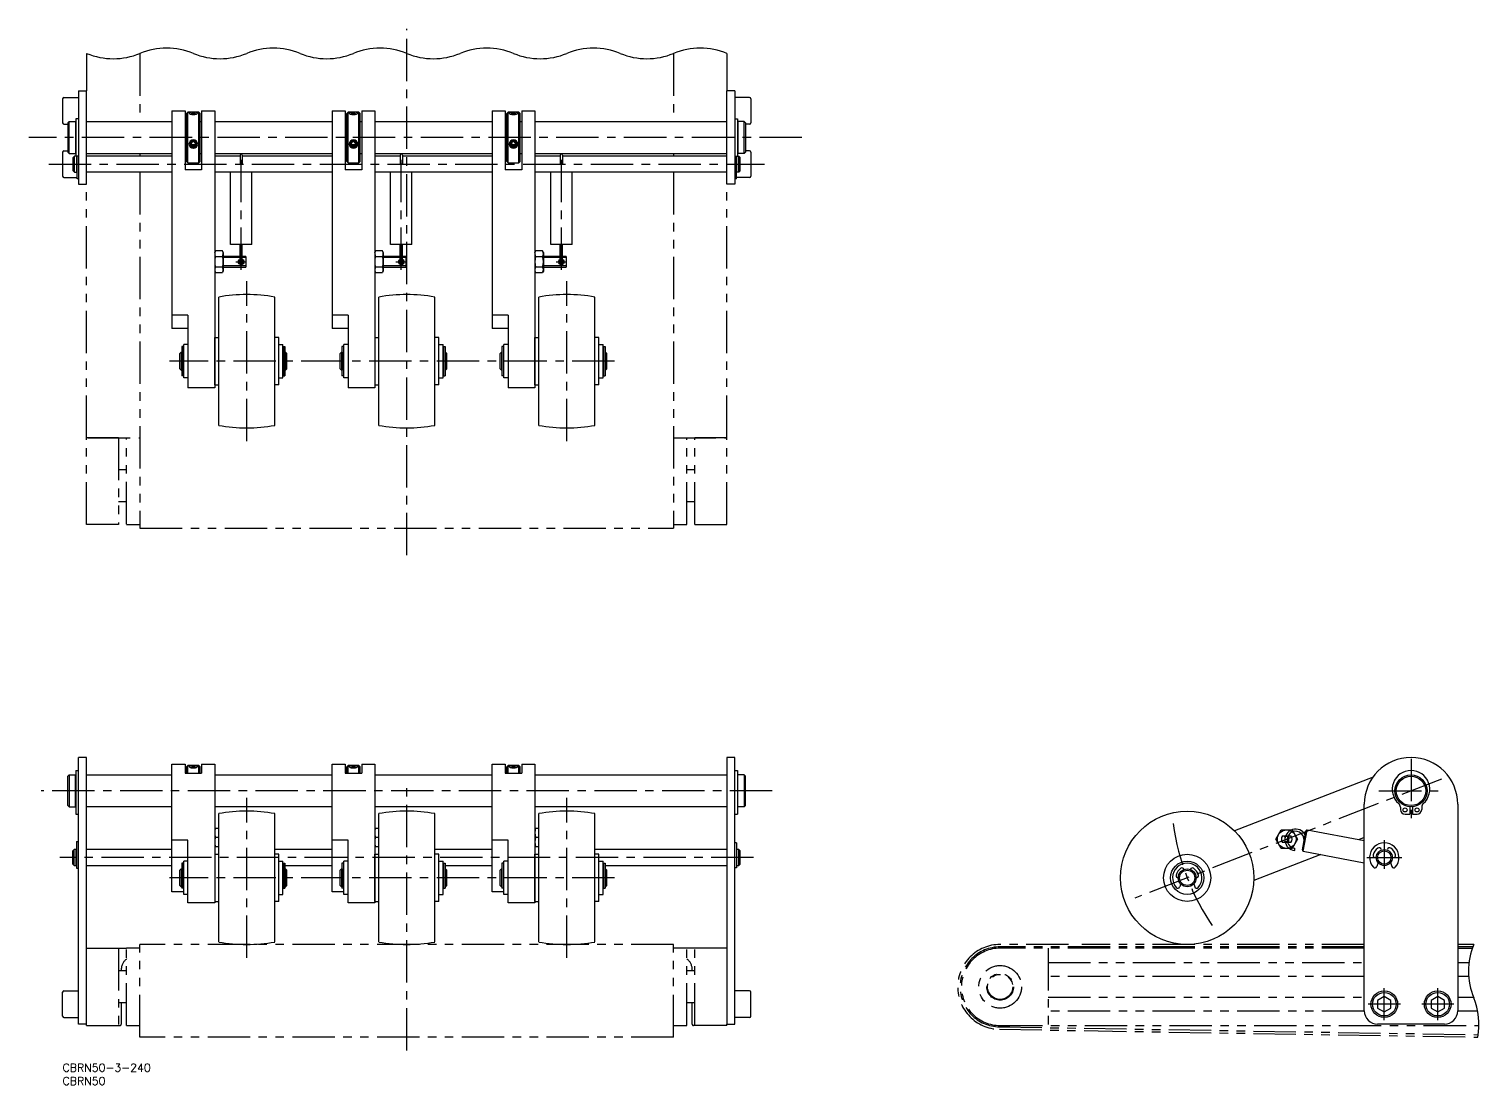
# Model space of a CAD drawing. Extents: x -13 to 531, y -8 to 388.
import ezdxf

# ---------------------------------------------------------------- set-up
doc = ezdxf.new("R2010")
doc.units = 0
doc.header["$LTSCALE"] = 0.5
doc.linetypes.add('CENTER', pattern=[50.8, 31.75, -6.35, 6.35, -6.35])
doc.linetypes.add('PHANTOM', pattern=[63.5, 31.75, -6.35, 6.35, -6.35, 6.35, -6.35])
for name, color, linetype in [('MSM_CENTER', 1, 'CENTER'), ('MSM_CONTINUOUS', 7, 'CONTINUOUS'), ('MSM_IMAGINARY', 6, 'PHANTOM'), ('MSM_NARROW', 5, 'CONTINUOUS'), ('MSM_PART_NUMBER', 7, 'CONTINUOUS')]:
    doc.layers.add(name, color=color, linetype=linetype)
doc.styles.get("Standard").update_dxf_attribs({"font": 'txt.shx', "height": 6, "bigfont": 'bigfont.shx'})

# ---------------------------------------------------------------- blocks, each defined once
blk = doc.blocks.new('*U21')
at = {"layer": 'MSM_PART_NUMBER'}
blk.add_text('CBRN50-3-240', height=3, dxfattribs=at).set_placement((0, -3))
blk = doc.blocks.new('*U22')
at = {"layer": 'MSM_PART_NUMBER'}
blk.add_text('CBRN50', height=3, dxfattribs=at).set_placement((0, -8))

msp = doc.modelspace()

# ---------------------------------------------------------------- linework, layer by layer
at = {"layer": 'MSM_CENTER'}
for p, q in [((129, 190.71), (129, 388.06)), ((277.1, 347.36), (-12.6, 347.36)), ((-5.22, 337.36), (263.09, 337.36)), ((66.95, 297.7), (66.95, 341.95)), ((126.95, 297.7), (126.95, 341.95)), ((186.95, 297.7), (186.95, 341.95)), ((64.96, 300.76), (68.94, 300.76)), ((124.96, 300.76), (128.94, 300.76)), ((184.96, 300.76), (188.94, 300.76)), ((69, 233.47), (69, 293.47)), ((189, 233.47), (189, 293.47)), ((206.93, 263.47), (40.04, 263.47)), ((505.43, 114.31), (505.43, 90.31)), ((129, 5), (129, 103.31)), ((516.85, 106.75), (401.97, 62.1)), ((266, 102.31), (-8, 102.31)), ((69, 39.71), (69, 99.71)), ((189, 39.71), (189, 99.71)), ((493.43, 102.31), (517.44, 102.31)), ((495.43, 83.81), (495.43, 73.1)), ((259, 77.31), (-1, 77.31)), ((488.93, 77.31), (501.93, 77.31)), ((206.93, 69.71), (40.04, 69.71)), ((495.43, 16.31), (495.43, 28.31)), ((515.43, 16.31), (515.43, 28.31)), ((501.43, 22.31), (489.43, 22.31)), ((521.43, 22.31), (509.43, 22.31))]:
    msp.add_line(p, q, dxfattribs=at)
msp.add_arc((505.43, 102.31), 90, 187.8372, 214.6363, dxfattribs=at)
at = {"layer": 'MSM_CONTINUOUS'}
for p, q in [((6, 364.86), (9, 364.86)), ((6, 364.86), (6, 329.86)), ((9, 329.86), (9, 364.86)), ((249, 329.86), (249, 364.86)), ((252, 364.86), (249, 364.86)), ((252, 364.86), (252, 329.86)), ((0, 361.86), (0, 352.86)), ((0.5, 362.36), (6, 362.36)), ((257.5, 362.36), (252, 362.36)), ((258, 361.86), (258, 352.86)), ((2, 352.86), (2.5, 353.36)), ((2.5, 353.36), (4.85, 353.36)), ((2.5, 341.36), (2.5, 353.36)), ((4.85, 353.36), (4.85, 341.36)), ((5, 354.41), (5, 340.31)), ((6, 354.41), (5, 354.41)), ((9, 353.36), (41, 353.36)), ((41, 357.36), (45.9, 357.36)), ((41, 357.36), (41, 275.7)), ((45.9, 357.36), (45.9, 335.26)), ((45.9, 353.36), (46.5, 353.36)), ((47, 356.86), (46.5, 356.36)), ((46.5, 338.36), (46.5, 356.36)), ((51, 356.86), (47, 356.86)), ((47, 337.86), (47, 356.86)), ((48.57, 355.98), (48.57, 356.24)), ((49.43, 355.99), (49.43, 356.24)), ((51.5, 356.36), (51, 356.86)), ((51, 337.86), (51, 356.86)), ((51.5, 338.36), (51.5, 356.36)), ((51.5, 353.36), (52.1, 353.36)), ((52.1, 357.36), (52.1, 335.26)), ((52.1, 357.36), (57, 357.36)), ((57, 357.36), (57, 253.47)), ((57, 353.36), (101, 353.36)), ((101, 357.36), (101, 275.7)), ((101, 357.36), (105.9, 357.36)), ((105.9, 357.36), (105.9, 335.26)), ((105.9, 353.36), (106.5, 353.36)), ((107, 356.86), (106.5, 356.36)), ((106.5, 338.36), (106.5, 356.36)), ((111, 356.86), (107, 356.86)), ((107, 337.86), (107, 356.86)), ((108.57, 355.98), (108.57, 356.24)), ((109.43, 355.99), (109.43, 356.24)), ((111.5, 356.36), (111, 356.86)), ((111, 337.86), (111, 356.86)), ((111.5, 338.36), (111.5, 356.36)), ((111.5, 353.36), (112.1, 353.36)), ((112.1, 357.36), (112.1, 335.26)), ((112.1, 357.36), (117, 357.36)), ((117, 357.36), (117, 253.47)), ((117, 353.36), (161, 353.36)), ((161, 357.36), (165.9, 357.36)), ((161, 357.36), (161, 275.7)), ((165.9, 357.36), (165.9, 335.26)), ((165.9, 353.36), (166.5, 353.36)), ((167, 356.86), (166.5, 356.36)), ((166.5, 338.36), (166.5, 356.36)), ((171, 356.86), (167, 356.86)), ((167, 337.86), (167, 356.86)), ((168.57, 355.98), (168.57, 356.24)), ((169.43, 355.99), (169.43, 356.24)), ((171.5, 356.36), (171, 356.86)), ((171, 337.86), (171, 356.86)), ((171.5, 338.36), (171.5, 356.36)), ((171.5, 353.36), (172.1, 353.36)), ((172.1, 357.36), (172.1, 335.26)), ((172.1, 357.36), (177, 357.36)), ((177, 357.36), (177, 253.47)), ((177, 353.36), (249, 353.36)), ((252, 354.41), (253, 354.41)), ((253, 354.41), (253, 340.31)), ((255.5, 353.36), (253.15, 353.36)), ((253.15, 353.36), (253.15, 341.36)), ((256, 352.86), (255.5, 353.36)), ((255.5, 341.36), (255.5, 353.36)), ((0.5, 352.36), (2, 352.36)), ((2, 352.86), (2, 341.86)), ((5, 352.36), (4.85, 352.36)), ((253, 352.36), (253.15, 352.36)), ((256, 352.86), (256, 341.86)), ((257.5, 352.36), (256, 352.36)), ((48.57, 344.59), (48.22, 345.16)), ((48.57, 344.59), (48.57, 344.27)), ((49.43, 344.59), (48.57, 344.59)), ((49.78, 345.16), (49.43, 344.59)), ((49.43, 344.59), (49.43, 344.27)), ((108.57, 344.59), (108.22, 345.16)), ((108.57, 344.59), (108.57, 344.27)), ((109.43, 344.59), (108.57, 344.59)), ((109.78, 345.16), (109.43, 344.59)), ((109.43, 344.59), (109.43, 344.27)), ((168.57, 344.59), (168.22, 345.16)), ((168.57, 344.59), (168.57, 344.27)), ((169.43, 344.59), (168.57, 344.59)), ((169.78, 345.16), (169.43, 344.59)), ((169.43, 344.59), (169.43, 344.27)), ((0, 341.86), (0, 332.86)), ((0.5, 342.36), (2, 342.36)), ((2.5, 341.36), (2, 341.86)), ((2.5, 341.36), (4.85, 341.36)), ((4.5, 340.36), (4, 339.86)), ((4, 334.86), (4, 339.86)), ((4.5, 334.36), (4.5, 340.36)), ((5, 340.36), (4.5, 340.36)), ((5, 342.36), (4.85, 342.36)), ((6, 340.31), (5, 340.31)), ((5.3, 334.36), (5.3, 340.31)), ((5.3, 339.86), (5.4, 339.86)), ((5.4, 331.86), (5.4, 340.31)), ((9, 341.36), (41, 341.36)), ((41, 340.36), (9, 340.36)), ((45.9, 341.36), (46.5, 341.36)), ((46.5, 338.36), (47, 337.86)), ((47, 337.86), (51, 337.86)), ((51, 337.86), (51.5, 338.36)), ((51.5, 341.36), (52.1, 341.36)), ((57, 341.36), (101, 341.36)), ((66.55, 340.36), (57, 340.36)), ((66.55, 340.76), (66.55, 337.36)), ((67.35, 340.76), (67.35, 337.36)), ((101, 340.36), (67.35, 340.36)), ((105.9, 341.36), (106.5, 341.36)), ((106.5, 338.36), (107, 337.86)), ((107, 337.86), (111, 337.86)), ((111, 337.86), (111.5, 338.36)), ((111.5, 341.36), (112.1, 341.36)), ((117, 341.36), (161, 341.36)), ((126.55, 340.36), (117, 340.36)), ((126.55, 340.76), (126.55, 337.36)), ((127.35, 340.76), (127.35, 337.36)), ((161, 340.36), (127.35, 340.36)), ((165.9, 341.36), (166.5, 341.36)), ((166.5, 338.36), (167, 337.86)), ((167, 337.86), (171, 337.86)), ((171, 337.86), (171.5, 338.36)), ((171.5, 341.36), (172.1, 341.36)), ((177, 341.36), (249, 341.36)), ((186.55, 340.36), (177, 340.36)), ((186.55, 340.76), (186.55, 337.36)), ((187.35, 340.76), (187.35, 337.36)), ((249, 340.36), (187.35, 340.36)), ((252, 340.31), (253, 340.31)), ((252.6, 331.86), (252.6, 340.31)), ((252.7, 339.86), (252.6, 339.86)), ((252.7, 334.36), (252.7, 340.31)), ((253, 342.36), (253.15, 342.36)), ((253, 340.36), (253.5, 340.36)), ((255.5, 341.36), (253.15, 341.36)), ((253.5, 340.36), (254, 339.86)), ((253.5, 334.36), (253.5, 340.36)), ((254, 334.86), (254, 339.86)), ((255.5, 341.36), (256, 341.86)), ((257.5, 342.36), (256, 342.36)), ((258, 341.86), (258, 332.86)), ((0.5, 332.36), (5.4, 332.36)), ((4, 334.86), (4.5, 334.36)), ((4.5, 334.36), (5.3, 334.36)), ((5.3, 334.86), (5.4, 334.86)), ((6, 331.86), (5.4, 331.86)), ((41, 334.36), (9, 334.36)), ((52.1, 335.26), (45.9, 335.26)), ((101, 334.36), (57, 334.36)), ((62.95, 307.19), (62.95, 334.32)), ((70.95, 334.32), (62.95, 334.32)), ((66.55, 334.36), (66.55, 334.32)), ((67.35, 334.36), (67.35, 334.32)), ((70.95, 307.19), (70.95, 334.32)), ((112.1, 335.26), (105.9, 335.26)), ((161, 334.36), (117, 334.36)), ((122.95, 307.19), (122.95, 334.32)), ((130.95, 334.32), (122.95, 334.32)), ((126.55, 334.36), (126.55, 334.32)), ((127.35, 334.36), (127.35, 334.32)), ((130.95, 307.19), (130.95, 334.32)), ((172.1, 335.26), (165.9, 335.26)), ((249, 334.36), (177, 334.36)), ((182.95, 307.19), (182.95, 334.32)), ((190.95, 334.32), (182.95, 334.32)), ((186.55, 334.36), (186.55, 334.32)), ((187.35, 334.36), (187.35, 334.32)), ((190.95, 307.19), (190.95, 334.32)), ((252.6, 331.86), (252, 331.86)), ((252.7, 334.86), (252.6, 334.86)), ((257.5, 332.36), (252.6, 332.36)), ((253.5, 334.36), (252.7, 334.36)), ((254, 334.86), (253.5, 334.36)), ((6, 329.86), (9, 329.86)), ((252, 329.86), (249, 329.86)), ((57, 304.26), (57.31, 304.8)), ((59.89, 304.8), (57.31, 304.8)), ((60.2, 304.26), (59.89, 304.8)), ((70.95, 307.19), (62.95, 307.19)), ((66.55, 300.76), (66.55, 307.19)), ((67.35, 300.76), (67.35, 307.19)), ((117, 304.26), (117.31, 304.8)), ((119.89, 304.8), (117.31, 304.8)), ((120.2, 304.26), (119.89, 304.8)), ((130.95, 307.19), (122.95, 307.19)), ((126.55, 300.76), (126.55, 307.19)), ((127.35, 300.76), (127.35, 307.19)), ((177, 304.26), (177.31, 304.8)), ((179.89, 304.8), (177.31, 304.8)), ((180.2, 304.26), (179.89, 304.8)), ((190.95, 307.19), (182.95, 307.19)), ((186.55, 300.76), (186.55, 307.19)), ((187.35, 300.76), (187.35, 307.19)), ((57.31, 302.78), (59.89, 302.78)), ((60.2, 304.26), (60.2, 297.26)), ((68.7, 302.76), (60.2, 302.76)), ((68.7, 302.32), (60.2, 302.32)), ((68.7, 299.19), (60.2, 299.19)), ((68.7, 302.76), (68.7, 298.76)), ((117.31, 302.78), (119.89, 302.78)), ((120.2, 304.26), (120.2, 297.26)), ((128.7, 302.76), (120.2, 302.76)), ((128.7, 302.32), (120.2, 302.32)), ((128.7, 299.19), (120.2, 299.19)), ((128.7, 302.76), (128.7, 298.76)), ((177.31, 302.78), (179.89, 302.78)), ((180.2, 304.26), (180.2, 297.26)), ((188.7, 302.76), (180.2, 302.76)), ((188.7, 302.32), (180.2, 302.32)), ((188.7, 299.19), (180.2, 299.19)), ((188.7, 302.76), (188.7, 298.76)), ((57, 297.26), (57.31, 296.71)), ((59.89, 298.74), (57.31, 298.74)), ((57.31, 296.71), (59.89, 296.71)), ((60.2, 297.26), (59.89, 296.71)), ((60.2, 298.76), (68.7, 298.76)), ((117, 297.26), (117.31, 296.71)), ((119.89, 298.74), (117.31, 298.74)), ((117.31, 296.71), (119.89, 296.71)), ((120.2, 297.26), (119.89, 296.71)), ((120.2, 298.76), (128.7, 298.76)), ((177, 297.26), (177.31, 296.71)), ((179.89, 298.74), (177.31, 298.74)), ((177.31, 296.71), (179.89, 296.71)), ((180.2, 297.26), (179.89, 296.71)), ((180.2, 298.76), (188.7, 298.76)), ((58.5, 239.4), (58.5, 287.54)), ((79.5, 239.4), (79.5, 287.54)), ((118.5, 239.4), (118.5, 287.54)), ((139.5, 239.4), (139.5, 287.54)), ((178.5, 239.4), (178.5, 287.54)), ((199.5, 239.4), (199.5, 287.54)), ((47, 280.68), (41, 280.68)), ((47, 280.68), (47, 253.47)), ((107, 280.68), (101, 280.68)), ((107, 280.68), (107, 253.47)), ((167, 280.68), (161, 280.68)), ((167, 280.68), (167, 253.47)), ((47, 275.7), (41, 275.7)), ((57, 254.62), (57, 272.32)), ((57, 272.32), (58.5, 272.32)), ((81, 272.32), (79.5, 272.32)), ((81, 254.62), (81, 272.32)), ((107, 275.7), (101, 275.7)), ((117, 272.32), (118.5, 272.32)), ((141, 272.32), (139.5, 272.32)), ((141, 254.62), (141, 272.32)), ((167, 275.7), (161, 275.7)), ((177, 254.62), (177, 272.32)), ((177, 272.32), (178.5, 272.32)), ((201, 272.32), (199.5, 272.32)), ((201, 254.62), (201, 272.32)), ((44, 266.32), (44.5, 266.82)), ((44.5, 266.82), (44.5, 260.12)), ((44.5, 266.82), (44.65, 266.82)), ((44.65, 268.97), (44.65, 257.97)), ((45.25, 268.97), (44.65, 268.97)), ((45.25, 268.97), (45.25, 257.97)), ((45.35, 266.82), (45.4, 266.82)), ((45.35, 260.12), (45.35, 266.82)), ((45.4, 257.22), (45.4, 269.72)), ((47, 269.72), (45.4, 269.72)), ((81, 269.72), (82.6, 269.72)), ((82.6, 257.22), (82.6, 269.72)), ((82.65, 266.82), (82.6, 266.82)), ((82.65, 260.12), (82.65, 266.82)), ((82.75, 268.97), (83.35, 268.97)), ((82.75, 268.97), (82.75, 257.97)), ((83.35, 268.97), (83.35, 257.97)), ((83.5, 266.82), (83.35, 266.82)), ((84, 266.32), (83.5, 266.82)), ((83.5, 266.82), (83.5, 260.12)), ((104, 266.32), (104.5, 266.82)), ((104.5, 266.82), (104.5, 260.12)), ((104.5, 266.82), (104.65, 266.82)), ((104.65, 268.97), (104.65, 257.97)), ((105.25, 268.97), (104.65, 268.97)), ((105.25, 268.97), (105.25, 257.97)), ((105.35, 266.82), (105.4, 266.82)), ((105.35, 260.12), (105.35, 266.82)), ((105.4, 257.22), (105.4, 269.72)), ((107, 269.72), (105.4, 269.72)), ((141, 269.72), (142.6, 269.72)), ((142.6, 257.22), (142.6, 269.72)), ((142.65, 266.82), (142.6, 266.82)), ((142.65, 260.12), (142.65, 266.82)), ((142.75, 268.97), (143.35, 268.97)), ((142.75, 268.97), (142.75, 257.97)), ((143.35, 268.97), (143.35, 257.97)), ((143.5, 266.82), (143.35, 266.82)), ((144, 266.32), (143.5, 266.82)), ((143.5, 266.82), (143.5, 260.12)), ((164, 266.32), (164.5, 266.82)), ((164.5, 266.82), (164.5, 260.12)), ((164.5, 266.82), (164.65, 266.82)), ((164.65, 268.97), (164.65, 257.97)), ((165.25, 268.97), (164.65, 268.97)), ((165.25, 268.97), (165.25, 257.97)), ((165.35, 266.82), (165.4, 266.82)), ((165.35, 260.12), (165.35, 266.82)), ((165.4, 257.22), (165.4, 269.72)), ((167, 269.72), (165.4, 269.72)), ((201, 269.72), (202.6, 269.72)), ((202.6, 257.22), (202.6, 269.72)), ((202.65, 266.82), (202.6, 266.82)), ((202.65, 260.12), (202.65, 266.82)), ((202.75, 268.97), (203.35, 268.97)), ((202.75, 268.97), (202.75, 257.97)), ((203.35, 268.97), (203.35, 257.97)), ((203.5, 266.82), (203.35, 266.82)), ((204, 266.32), (203.5, 266.82)), ((203.5, 266.82), (203.5, 260.12)), ((44, 260.62), (44, 266.32)), ((45.35, 265.97), (45.25, 265.97)), ((45.35, 260.97), (45.25, 260.97)), ((82.65, 265.97), (82.75, 265.97)), ((82.65, 260.97), (82.75, 260.97)), ((84, 260.62), (84, 266.32)), ((104, 260.62), (104, 266.32)), ((105.35, 265.97), (105.25, 265.97)), ((105.35, 260.97), (105.25, 260.97)), ((142.65, 265.97), (142.75, 265.97)), ((142.65, 260.97), (142.75, 260.97)), ((144, 260.62), (144, 266.32)), ((164, 260.62), (164, 266.32)), ((165.35, 265.97), (165.25, 265.97)), ((165.35, 260.97), (165.25, 260.97)), ((202.65, 265.97), (202.75, 265.97)), ((202.65, 260.97), (202.75, 260.97)), ((204, 260.62), (204, 266.32)), ((44.5, 260.12), (44, 260.62)), ((44.5, 260.12), (44.65, 260.12)), ((45.25, 257.97), (44.65, 257.97)), ((45.35, 260.12), (45.4, 260.12)), ((47, 257.22), (45.4, 257.22)), ((81, 257.22), (82.6, 257.22)), ((82.65, 260.12), (82.6, 260.12)), ((82.75, 257.97), (83.35, 257.97)), ((83.5, 260.12), (83.35, 260.12)), ((83.5, 260.12), (84, 260.62)), ((104.5, 260.12), (104, 260.62)), ((104.5, 260.12), (104.65, 260.12)), ((105.25, 257.97), (104.65, 257.97)), ((105.35, 260.12), (105.4, 260.12)), ((107, 257.22), (105.4, 257.22)), ((141, 257.22), (142.6, 257.22)), ((142.65, 260.12), (142.6, 260.12)), ((142.75, 257.97), (143.35, 257.97)), ((143.5, 260.12), (143.35, 260.12)), ((143.5, 260.12), (144, 260.62)), ((164.5, 260.12), (164, 260.62)), ((164.5, 260.12), (164.65, 260.12)), ((165.25, 257.97), (164.65, 257.97)), ((165.35, 260.12), (165.4, 260.12)), ((167, 257.22), (165.4, 257.22)), ((201, 257.22), (202.6, 257.22)), ((202.65, 260.12), (202.6, 260.12)), ((202.75, 257.97), (203.35, 257.97)), ((203.5, 260.12), (203.35, 260.12)), ((203.5, 260.12), (204, 260.62)), ((57, 253.47), (47, 253.47)), ((57, 254.62), (58.5, 254.62)), ((81, 254.62), (79.5, 254.62)), ((117, 253.47), (107, 253.47)), ((117, 254.62), (118.5, 254.62)), ((141, 254.62), (139.5, 254.62)), ((177, 253.47), (167, 253.47)), ((177, 254.62), (178.5, 254.62)), ((201, 254.62), (199.5, 254.62)), ((6, 14.81), (6, 114.81)), ((9, 114.81), (6, 114.81)), ((9, 14.81), (9, 114.81)), ((249, 114.81), (249, 14.81)), ((252, 114.81), (249, 114.81)), ((252, 14.81), (252, 114.81)), ((5, 109.96), (5, 93.56)), ((5, 109.96), (6, 109.96)), ((41, 112.31), (45.9, 112.31)), ((41, 64.41), (41, 112.31)), ((45.9, 112.31), (45.9, 109.02)), ((45.9, 109.02), (52.1, 109.02)), ((47, 111.81), (46.5, 111.31)), ((46.5, 109.02), (46.5, 111.31)), ((51, 111.81), (47, 111.81)), ((47, 109.02), (47, 111.81)), ((48.57, 110.94), (48.57, 111.19)), ((49.43, 110.94), (49.43, 111.19)), ((51.5, 111.31), (51, 111.81)), ((51, 109.02), (51, 111.81)), ((51.5, 109.02), (51.5, 111.31)), ((52.1, 112.31), (52.1, 109.02)), ((52.1, 112.31), (57, 112.31)), ((57, 112.31), (57, 60.39)), ((101, 112.31), (105.9, 112.31)), ((101, 64.41), (101, 112.31)), ((105.9, 112.31), (105.9, 109.02)), ((105.9, 109.02), (112.1, 109.02)), ((107, 111.81), (106.5, 111.31)), ((106.5, 109.02), (106.5, 111.31)), ((111, 111.81), (107, 111.81)), ((107, 109.02), (107, 111.81)), ((108.57, 110.94), (108.57, 111.19)), ((109.43, 110.94), (109.43, 111.19)), ((111.5, 111.31), (111, 111.81)), ((111, 109.02), (111, 111.81)), ((111.5, 109.02), (111.5, 111.31)), ((112.1, 112.31), (112.1, 109.02)), ((112.1, 112.31), (117, 112.31)), ((117, 112.31), (117, 60.39)), ((161, 112.31), (165.9, 112.31)), ((161, 64.41), (161, 112.31)), ((165.9, 112.31), (165.9, 109.02)), ((165.9, 109.02), (172.1, 109.02)), ((167, 111.81), (166.5, 111.31)), ((166.5, 109.02), (166.5, 111.31)), ((171, 111.81), (167, 111.81)), ((167, 109.02), (167, 111.81)), ((168.57, 110.94), (168.57, 111.19)), ((169.43, 110.94), (169.43, 111.19)), ((171.5, 111.31), (171, 111.81)), ((171, 109.02), (171, 111.81)), ((171.5, 109.02), (171.5, 111.31)), ((172.1, 112.31), (172.1, 109.02)), ((172.1, 112.31), (177, 112.31)), ((177, 112.31), (177, 60.39)), ((252, 109.96), (253, 109.96)), ((253, 109.96), (253, 93.56)), ((2, 107.81), (2.5, 108.31)), ((2, 96.81), (2, 107.81)), ((2.5, 108.31), (4.85, 108.31)), ((2.5, 108.31), (2.5, 96.31)), ((4.85, 96.31), (4.85, 108.31)), ((5, 107.31), (4.85, 107.31)), ((9, 108.31), (41, 108.31)), ((57, 108.31), (101, 108.31)), ((117, 108.31), (161, 108.31)), ((177, 108.31), (249, 108.31)), ((253, 107.31), (253.15, 107.31)), ((255.5, 108.31), (253.15, 108.31)), ((253.15, 96.31), (253.15, 108.31)), ((256, 107.81), (255.5, 108.31)), ((255.5, 108.31), (255.5, 96.31)), ((256, 96.81), (256, 107.81)), ((491.21, 107.51), (439.28, 87.33)), ((2, 96.81), (2.5, 96.31)), ((2.5, 96.31), (4.85, 96.31)), ((5, 97.31), (4.85, 97.31)), ((5, 93.56), (6, 93.56)), ((41, 96.31), (9, 96.31)), ((101, 96.31), (57, 96.31)), ((58.5, 45.64), (58.5, 93.78)), ((79.5, 45.64), (79.5, 93.78)), ((161, 96.31), (117, 96.31)), ((118.5, 45.64), (118.5, 93.78)), ((139.5, 45.64), (139.5, 93.78)), ((249, 96.31), (177, 96.31)), ((178.5, 45.64), (178.5, 93.78)), ((199.5, 45.64), (199.5, 93.78)), ((252, 93.56), (253, 93.56)), ((253, 97.31), (253.15, 97.31)), ((255.5, 96.31), (253.15, 96.31)), ((256, 96.81), (255.5, 96.31)), ((487.93, 19.81), (487.93, 97.31)), ((501.43, 96.25), (501.43, 95.31)), ((503.18, 93.56), (504.93, 93.56)), ((504.93, 96.33), (504.93, 93.56)), ((504.93, 95.98), (504.93, 95.98)), ((504.93, 95.98), (504.93, 95.98)), ((504.93, 95.17), (504.93, 95.17)), ((505.93, 96.33), (505.93, 93.56)), ((505.93, 93.56), (507.68, 93.56)), ((509.43, 96.25), (509.43, 95.31)), ((522.93, 97.31), (522.93, 19.81)), ((57, 88.39), (58.5, 88.39)), ((117, 88.39), (118.5, 88.39)), ((177, 88.39), (178.5, 88.39)), ((454.79, 84.2), (456.81, 87.7)), ((456.81, 87.7), (460.85, 87.7)), ((460.85, 87.7), (462.87, 84.2)), ((464.72, 80.16), (465.99, 87.24)), ((465.05, 79.69), (466.45, 87.56)), ((487.93, 83.52), (466.45, 87.56)), ((5.2, 83.31), (5.2, 73.31)), ((5.2, 83.31), (6, 83.31)), ((47, 83.79), (41, 83.79)), ((47, 60.39), (47, 83.79)), ((58.5, 84.89), (57.31, 84.89)), ((107, 83.79), (101, 83.79)), ((107, 60.39), (107, 83.79)), ((118.5, 84.89), (117.31, 84.89)), ((167, 83.79), (161, 83.79)), ((167, 60.39), (167, 83.79)), ((178.5, 84.89), (177.31, 84.89)), ((252.6, 82.81), (252, 82.81)), ((252.6, 82.81), (252.6, 73.41)), ((456.81, 80.7), (454.79, 84.2)), ((457.27, 85.45), (460.39, 85.45)), ((460.39, 82.95), (457.27, 82.95)), ((457.78, 85.45), (458.08, 85.15)), ((458.08, 83.25), (457.78, 82.95)), ((458.08, 85.15), (458.08, 83.25)), ((459.58, 85.15), (458.08, 85.15)), ((459.58, 83.25), (458.08, 83.25)), ((459.88, 85.45), (459.58, 85.15)), ((459.58, 83.25), (459.58, 85.15)), ((459.88, 82.95), (459.58, 83.25)), ((462.87, 84.2), (460.85, 80.7)), ((487.93, 84.78), (485.75, 83.93)), ((4.3, 80.31), (3.8, 79.81)), ((3.8, 74.81), (3.8, 79.81)), ((5.1, 80.31), (4.3, 80.31)), ((4.3, 74.31), (4.3, 80.31)), ((5.1, 74.31), (5.1, 80.31)), ((5.2, 79.81), (5.1, 79.81)), ((41, 80.31), (9, 80.31)), ((58.5, 81.39), (57, 81.39)), ((57, 78.56), (58.5, 78.56)), ((101, 80.31), (79.5, 80.31)), ((81, 78.56), (79.5, 78.56)), ((81, 60.86), (81, 78.56)), ((118.5, 81.39), (117, 81.39)), ((117, 60.86), (117, 78.56)), ((117, 78.56), (118.5, 78.56)), ((117, 78.56), (118.5, 78.56)), ((161, 80.31), (139.5, 80.31)), ((141, 78.56), (139.5, 78.56)), ((141, 60.86), (141, 78.56)), ((178.5, 81.39), (177, 81.39)), ((177, 60.86), (177, 78.56)), ((177, 78.56), (178.5, 78.56)), ((177, 78.56), (178.5, 78.56)), ((249, 80.31), (199.5, 80.31)), ((201, 78.56), (199.5, 78.56)), ((201, 60.86), (201, 78.56)), ((252.7, 79.81), (252.6, 79.81)), ((253.5, 80.31), (252.7, 80.31)), ((252.7, 74.31), (252.7, 80.31)), ((254, 79.81), (253.5, 80.31)), ((253.5, 74.31), (253.5, 80.31)), ((254, 74.81), (254, 79.81)), ((471.64, 78.45), (446.52, 68.69)), ((460.85, 80.7), (456.81, 80.7)), ((461.85, 79.99), (461.91, 80.79)), ((465.05, 79.69), (487.93, 75.38)), ((492.02, 77.31), (492.43, 77.31)), ((494.25, 80.39), (494.32, 80.1)), ((496.54, 80.1), (496.61, 80.39)), ((498.43, 77.31), (498.84, 77.31)), ((3.8, 74.81), (4.3, 74.31)), ((4.3, 74.31), (5.1, 74.31)), ((5.1, 74.81), (5.2, 74.81)), ((5.2, 73.31), (6, 73.31)), ((9, 74.31), (41, 74.31)), ((44, 72.56), (44.5, 73.06)), ((44, 66.86), (44, 72.56)), ((44.5, 73.06), (44.65, 73.06)), ((44.5, 73.06), (44.5, 66.36)), ((44.65, 75.21), (44.65, 65.81)), ((45.25, 75.21), (44.65, 75.21)), ((45.25, 75.21), (45.25, 65.81)), ((45.35, 72.21), (45.25, 72.21)), ((45.35, 73.06), (45.4, 73.06)), ((45.35, 66.36), (45.35, 73.06)), ((45.4, 63.46), (45.4, 75.96)), ((47, 75.96), (45.4, 75.96)), ((81, 75.96), (82.6, 75.96)), ((82.6, 63.46), (82.6, 75.96)), ((82.6, 74.31), (82.75, 74.31)), ((82.65, 73.06), (82.6, 73.06)), ((82.65, 66.36), (82.65, 73.06)), ((82.65, 72.21), (82.75, 72.21)), ((82.75, 75.21), (83.35, 75.21)), ((82.75, 75.21), (82.75, 65.81)), ((83.35, 75.21), (83.35, 65.81)), ((83.35, 74.31), (101, 74.31)), ((83.5, 73.06), (83.35, 73.06)), ((84, 72.56), (83.5, 73.06)), ((83.5, 73.06), (83.5, 66.36)), ((84, 66.86), (84, 72.56)), ((104, 72.56), (104.5, 73.06)), ((104, 66.86), (104, 72.56)), ((104.5, 73.06), (104.65, 73.06)), ((104.5, 73.06), (104.5, 66.36)), ((104.65, 75.21), (104.65, 65.81)), ((105.25, 75.21), (104.65, 75.21)), ((105.25, 75.21), (105.25, 65.81)), ((105.35, 72.21), (105.25, 72.21)), ((105.35, 73.06), (105.4, 73.06)), ((105.35, 66.36), (105.35, 73.06)), ((105.4, 63.46), (105.4, 75.96)), ((107, 75.96), (105.4, 75.96)), ((141, 75.96), (142.6, 75.96)), ((142.6, 63.46), (142.6, 75.96)), ((142.6, 74.31), (142.75, 74.31)), ((142.65, 73.06), (142.6, 73.06)), ((142.65, 66.36), (142.65, 73.06)), ((142.65, 72.21), (142.75, 72.21)), ((142.75, 75.21), (143.35, 75.21)), ((142.75, 75.21), (142.75, 65.81)), ((143.35, 75.21), (143.35, 65.81)), ((143.35, 74.31), (161, 74.31)), ((143.5, 73.06), (143.35, 73.06)), ((144, 72.56), (143.5, 73.06)), ((143.5, 73.06), (143.5, 66.36)), ((144, 66.86), (144, 72.56)), ((164, 72.56), (164.5, 73.06)), ((164, 66.86), (164, 72.56)), ((164.5, 73.06), (164.65, 73.06)), ((164.5, 73.06), (164.5, 66.36)), ((164.65, 75.21), (164.65, 65.81)), ((165.25, 75.21), (164.65, 75.21)), ((165.25, 75.21), (165.25, 65.81)), ((165.35, 72.21), (165.25, 72.21)), ((165.35, 73.06), (165.4, 73.06)), ((165.35, 66.36), (165.35, 73.06)), ((165.4, 63.46), (165.4, 75.96)), ((167, 75.96), (165.4, 75.96)), ((201, 75.96), (202.6, 75.96)), ((202.6, 63.46), (202.6, 75.96)), ((202.75, 74.31), (202.6, 74.31)), ((202.65, 73.06), (202.6, 73.06)), ((202.65, 66.36), (202.65, 73.06)), ((202.65, 72.21), (202.75, 72.21)), ((202.75, 75.21), (203.35, 75.21)), ((202.75, 75.21), (202.75, 65.81)), ((203.35, 75.21), (203.35, 65.81)), ((203.35, 74.31), (249, 74.31)), ((203.5, 73.06), (203.35, 73.06)), ((204, 72.56), (203.5, 73.06)), ((203.5, 73.06), (203.5, 66.36)), ((204, 66.86), (204, 72.56)), ((252.6, 73.41), (252, 73.41)), ((252.6, 74.81), (252.7, 74.81)), ((252.7, 74.31), (253.5, 74.31)), ((253.5, 74.31), (254, 74.81)), ((493.09, 75.44), (492.61, 73.94)), ((497.77, 75.44), (498.26, 73.94)), ((44.5, 66.36), (44, 66.86)), ((44.5, 66.36), (44.65, 66.36)), ((45.25, 65.81), (44.65, 65.81)), ((45.35, 67.21), (45.25, 67.21)), ((45.35, 66.36), (45.4, 66.36)), ((82.65, 66.36), (82.6, 66.36)), ((82.65, 67.21), (82.75, 67.21)), ((82.75, 65.81), (83.35, 65.81)), ((83.5, 66.36), (83.35, 66.36)), ((83.5, 66.36), (84, 66.86)), ((104.5, 66.36), (104, 66.86)), ((104.5, 66.36), (104.65, 66.36)), ((105.25, 65.81), (104.65, 65.81)), ((105.35, 67.21), (105.25, 67.21)), ((105.35, 66.36), (105.4, 66.36)), ((142.65, 66.36), (142.6, 66.36)), ((142.65, 67.21), (142.75, 67.21)), ((142.75, 65.81), (143.35, 65.81)), ((143.5, 66.36), (143.35, 66.36)), ((143.5, 66.36), (144, 66.86)), ((164.5, 66.36), (164, 66.86)), ((164.5, 66.36), (164.65, 66.36)), ((165.25, 65.81), (164.65, 65.81)), ((165.35, 67.21), (165.25, 67.21)), ((165.35, 66.36), (165.4, 66.36)), ((202.65, 66.36), (202.6, 66.36)), ((202.65, 67.21), (202.75, 67.21)), ((202.75, 65.81), (203.35, 65.81)), ((203.5, 66.36), (203.35, 66.36)), ((203.5, 66.36), (204, 66.86)), ((418.14, 69.71), (418.19, 69.71)), ((419.08, 67.45), (418.72, 66.34)), ((424.01, 67.45), (424.37, 66.34)), ((424.89, 69.71), (424.95, 69.71)), ((45.4, 64.41), (41, 64.41)), ((47, 63.46), (45.4, 63.46)), ((57, 60.39), (47, 60.39)), ((57, 60.86), (58.5, 60.86)), ((81, 60.86), (79.5, 60.86)), ((81, 63.46), (82.6, 63.46)), ((105.4, 64.41), (101, 64.41)), ((107, 63.46), (105.4, 63.46)), ((117, 60.39), (107, 60.39)), ((117, 60.86), (118.5, 60.86)), ((117, 60.86), (118.5, 60.86)), ((141, 60.86), (139.5, 60.86)), ((141, 63.46), (142.6, 63.46)), ((165.4, 64.41), (161, 64.41)), ((167, 63.46), (165.4, 63.46)), ((177, 60.39), (167, 60.39)), ((177, 60.86), (178.5, 60.86)), ((177, 60.86), (178.5, 60.86)), ((201, 60.86), (199.5, 60.86)), ((201, 63.46), (202.6, 63.46)), ((0.5, 27.31), (6, 27.31)), ((257.5, 27.31), (252, 27.31)), ((0, 17.81), (0, 26.81)), ((258, 17.81), (258, 26.81)), ((495.43, 25.2), (492.93, 23.75)), ((492.93, 23.75), (492.93, 20.87)), ((497.93, 23.75), (495.43, 25.2)), ((497.93, 20.87), (497.93, 23.75)), ((515.43, 25.2), (512.93, 23.75)), ((512.93, 23.75), (512.93, 20.87)), ((517.93, 23.75), (515.43, 25.2)), ((517.93, 20.87), (517.93, 23.75)), ((0.5, 17.31), (6, 17.31)), ((257.5, 17.31), (252, 17.31)), ((492.93, 20.87), (495.43, 19.42)), ((495.43, 19.42), (497.93, 20.87)), ((512.93, 20.87), (515.43, 19.42)), ((515.43, 19.42), (517.93, 20.87)), ((9, 14.81), (6, 14.81)), ((249, 14.81), (252, 14.81)), ((517.93, 14.81), (492.93, 14.81))]:
    msp.add_line(p, q, dxfattribs=at)
for centre, radius in [((66.95, 300.76), 1.05), ((66.95, 300.76), 0.75), ((126.95, 300.76), 1.05), ((126.95, 300.76), 0.75), ((186.95, 300.76), 1.05), ((186.95, 300.76), 0.75), ((505.43, 102.31), 6), ((505.43, 102.31), 5.5), ((421.54, 69.71), 25), ((503.18, 95.16), 0.75), ((507.68, 95.16), 0.75), ((458.83, 84.2), 3.5), ((421.54, 69.71), 8.85), ((495.43, 77.31), 3), ((495.43, 77.31), 2.5), ((421.54, 69.71), 6.25), ((421.54, 69.71), 3.35), ((421.54, 69.71), 2.85), ((495.43, 22.31), 5), ((515.43, 22.31), 5), ((495.43, 22.31), 4.4), ((515.43, 22.31), 4.4)]:
    msp.add_circle(centre, radius, dxfattribs=at)
for centre, radius, start, end in [((0.5, 361.86), 0.5, 90, 180), ((257.5, 361.86), 0.5, 0, 90), ((47.48, 356.54), 0.108, 133.1722, 181.125), ((47.61, 356.54), 0.23, 181.9899, 211.8631), ((47.6, 356.41), 0.284, 112.0992, 132.3261), ((47.68, 356.59), 0.312, 211.5879, 234.2681), ((48.2, 354.68), 2.11, 91.9837, 109.4421), ((48.57, 358.05), 2.03, 237.9559, 247.9417), ((48.96, 359.19), 3.23, 249.1508, 270.7159), ((48.87, 353.72), 2.63, 87.2757, 112.7286), ((48.92, 345.46), 11.36, 89.6192, 94.0512), ((48.22, 356.04), 0.0838, 130.2476, 159.6279), ((48.37, 355.87), 0.305, 112.6957, 132.0607), ((48.17, 356.57), 0.522, 274.3764, 292.7501), ((48.6, 355.36), 0.872, 104.107, 113.6798), ((48.03, 356.73), 0.728, 298.5515, 317.9722), ((48.82, 354.52), 1.74, 98.3801, 104.4104), ((49, 353.21), 3.06, 81.8571, 98.1429), ((49, 357.65), 1.47, 252.9269, 287.0731), ((49.08, 345.46), 11.36, 85.9488, 90.3808), ((49.13, 353.72), 2.63, 67.2713, 92.7243), ((49.04, 359.19), 3.23, 269.2841, 290.8492), ((49.97, 356.73), 0.728, 222.0278, 241.4485), ((49.18, 354.52), 1.74, 75.5896, 81.6199), ((49.4, 355.36), 0.872, 66.3202, 75.893), ((49.83, 356.57), 0.522, 247.2499, 265.6236), ((49.63, 355.87), 0.305, 47.9393, 67.3043), ((49.78, 356.04), 0.0838, 20.3721, 49.7524), ((49.8, 354.68), 2.11, 70.5579, 88.0163), ((49.43, 358.05), 2.03, 292.0583, 302.0441), ((50.4, 356.41), 0.284, 47.6739, 67.9008), ((50.32, 356.59), 0.312, 305.7319, 328.4121), ((50.52, 356.54), 0.108, 358.875, 46.8278), ((50.39, 356.54), 0.23, 328.1369, 358.0101), ((107.48, 356.54), 0.108, 133.1722, 181.125), ((107.61, 356.54), 0.23, 181.9899, 211.8631), ((107.6, 356.41), 0.284, 112.0992, 132.3261), ((107.68, 356.59), 0.312, 211.5879, 234.2681), ((108.2, 354.68), 2.11, 91.9837, 109.4421), ((108.57, 358.05), 2.03, 237.9559, 247.9417), ((108.96, 359.19), 3.23, 249.1508, 270.7159), ((108.87, 353.72), 2.63, 87.2757, 112.7286), ((108.92, 345.46), 11.36, 89.6192, 94.0512), ((108.22, 356.04), 0.0838, 130.2476, 159.6279), ((108.37, 355.87), 0.305, 112.6957, 132.0607), ((108.17, 356.57), 0.522, 274.3764, 292.7501), ((108.6, 355.36), 0.872, 104.107, 113.6798), ((108.03, 356.73), 0.728, 298.5515, 317.9722), ((108.82, 354.52), 1.74, 98.3801, 104.4104), ((109, 353.21), 3.06, 81.8571, 98.1429), ((109, 357.65), 1.47, 252.9269, 287.0731), ((109.08, 345.46), 11.36, 85.9488, 90.3808), ((109.13, 353.72), 2.63, 67.2713, 92.7243), ((109.04, 359.19), 3.23, 269.2841, 290.8492), ((109.97, 356.73), 0.728, 222.0278, 241.4485), ((109.18, 354.52), 1.74, 75.5896, 81.6199), ((109.4, 355.36), 0.872, 66.3202, 75.893), ((109.83, 356.57), 0.522, 247.2499, 265.6236), ((109.63, 355.87), 0.305, 47.9393, 67.3043), ((109.78, 356.04), 0.0838, 20.3721, 49.7524), ((109.8, 354.68), 2.11, 70.5579, 88.0163), ((109.43, 358.05), 2.03, 292.0583, 302.0441), ((110.4, 356.41), 0.284, 47.6739, 67.9008), ((110.32, 356.59), 0.312, 305.7319, 328.4121), ((110.52, 356.54), 0.108, 358.875, 46.8278), ((110.39, 356.54), 0.23, 328.1369, 358.0101), ((167.48, 356.54), 0.108, 133.1722, 181.125), ((167.61, 356.54), 0.23, 181.9899, 211.8631), ((167.6, 356.41), 0.284, 112.0992, 132.3261), ((167.68, 356.59), 0.312, 211.5879, 234.2681), ((168.2, 354.68), 2.11, 91.9837, 109.4421), ((168.57, 358.05), 2.03, 237.9559, 247.9417), ((168.96, 359.19), 3.23, 249.1508, 270.7159), ((168.87, 353.72), 2.63, 87.2757, 112.7286), ((168.92, 345.46), 11.36, 89.6192, 94.0512), ((168.22, 356.04), 0.0838, 130.2476, 159.6279), ((168.37, 355.87), 0.305, 112.6957, 132.0607), ((168.17, 356.57), 0.522, 274.3764, 292.7501), ((168.6, 355.36), 0.872, 104.107, 113.6798), ((168.03, 356.73), 0.728, 298.5515, 317.9722), ((168.82, 354.52), 1.74, 98.3801, 104.4104), ((169, 353.21), 3.06, 81.8571, 98.1429), ((169, 357.65), 1.47, 252.9269, 287.0731), ((169.08, 345.46), 11.36, 85.9488, 90.3808), ((169.13, 353.72), 2.63, 67.2713, 92.7243), ((169.04, 359.19), 3.23, 269.2841, 290.8492), ((169.97, 356.73), 0.728, 222.0278, 241.4485), ((169.18, 354.52), 1.74, 75.5896, 81.6199), ((169.4, 355.36), 0.872, 66.3202, 75.893), ((169.83, 356.57), 0.522, 247.2499, 265.6236), ((169.63, 355.87), 0.305, 47.9393, 67.3043), ((169.78, 356.04), 0.0838, 20.3721, 49.7524), ((169.8, 354.68), 2.11, 70.5579, 88.0163), ((169.43, 358.05), 2.03, 292.0583, 302.0441), ((170.4, 356.41), 0.284, 47.6739, 67.9008), ((170.32, 356.59), 0.312, 305.7319, 328.4121), ((170.52, 356.54), 0.108, 358.875, 46.8278), ((170.39, 356.54), 0.23, 328.1369, 358.0101), ((0.5, 352.86), 0.5, 180, 270), ((257.5, 352.86), 0.5, 270, 360), ((49, 344.84), 1.63, 2.0473, 177.9527), ((48.97, 344.93), 1.6, 181.0419, 271.0051), ((48.94, 345), 1.17, 133.713, 179.8209), ((48.94, 345.01), 1.17, 180.1795, 226.287), ((48.94, 344.99), 1.13, 133.713, 179.8217), ((48.94, 345), 1.13, 180.1794, 226.2866), ((49, 344.94), 1.25, 89.8397, 133.7309), ((48.96, 344.99), 0.831, 118.6128, 179.5981), ((56.78, 340.31), 9.84, 146.6483, 151.5626), ((48.96, 345), 0.831, 180.4019, 241.3872), ((39.92, 339.58), 9.84, 28.4383, 33.3508), ((49, 345.07), 1.25, 226.2691, 270.1603), ((49, 344.93), 1.22, 89.8266, 133.7455), ((49, 345.06), 1.22, 226.2695, 270.1603), ((49, 344.94), 0.893, 60.9851, 119.0149), ((49, 340.46), 5.28, 85.2921, 94.7079), ((49, 339.01), 5.28, 85.2938, 94.7062), ((49, 345.05), 0.893, 240.9851, 299.0149), ((49, 344.94), 1.25, 46.2691, 90.1601), ((49, 344.93), 1.22, 46.2678, 90.1618), ((49.03, 344.93), 1.6, 268.995, 358.9581), ((49, 345.06), 1.22, 269.8399, 313.7305), ((49, 345.07), 1.25, 269.8399, 313.7309), ((49.04, 344.99), 0.831, 0.4021, 61.3866), ((41.17, 340.28), 9.89, 28.4517, 33.337), ((49.04, 345), 0.831, 298.6134, 359.5979), ((58.13, 339.56), 9.89, 146.663, 151.5483), ((49.06, 344.99), 1.13, 0.1787, 46.2873), ((49.06, 345), 1.13, 313.7134, 359.8206), ((49.06, 345), 1.17, 0.1791, 46.287), ((49.06, 345.01), 1.17, 313.713, 359.8205), ((109, 344.84), 1.63, 2.0473, 177.9527), ((108.97, 344.93), 1.6, 181.0419, 271.0051), ((108.94, 345), 1.17, 133.713, 179.8209), ((108.94, 345.01), 1.17, 180.1795, 226.287), ((108.94, 344.99), 1.13, 133.713, 179.8217), ((108.94, 345), 1.13, 180.1794, 226.2866), ((109, 344.94), 1.25, 89.8397, 133.7309), ((108.96, 344.99), 0.831, 118.6128, 179.5981), ((116.78, 340.31), 9.84, 146.6483, 151.5626), ((108.96, 345), 0.831, 180.4019, 241.3872), ((99.92, 339.58), 9.84, 28.4383, 33.3508), ((109, 345.07), 1.25, 226.2691, 270.1603), ((109, 344.93), 1.22, 89.8266, 133.7455), ((109, 345.06), 1.22, 226.2695, 270.1603), ((109, 344.94), 0.893, 60.9851, 119.0149), ((109, 340.46), 5.28, 85.2921, 94.7079), ((109, 339.01), 5.28, 85.2938, 94.7062), ((109, 345.05), 0.893, 240.9851, 299.0149), ((109, 344.94), 1.25, 46.2691, 90.1601), ((109, 344.93), 1.22, 46.2678, 90.1618), ((109.03, 344.93), 1.6, 268.995, 358.9581), ((109, 345.06), 1.22, 269.8399, 313.7305), ((109, 345.07), 1.25, 269.8399, 313.7309), ((109.04, 344.99), 0.831, 0.4021, 61.3866), ((101.17, 340.28), 9.89, 28.4517, 33.337), ((109.04, 345), 0.831, 298.6134, 359.5979), ((118.13, 339.56), 9.89, 146.663, 151.5483), ((109.06, 344.99), 1.13, 0.1787, 46.2873), ((109.06, 345), 1.13, 313.7134, 359.8206), ((109.06, 345), 1.17, 0.1791, 46.287), ((109.06, 345.01), 1.17, 313.713, 359.8205), ((169, 344.84), 1.63, 2.0473, 177.9527), ((168.97, 344.93), 1.6, 181.0419, 271.0051), ((168.94, 345), 1.17, 133.713, 179.8209), ((168.94, 345.01), 1.17, 180.1795, 226.287), ((168.94, 344.99), 1.13, 133.713, 179.8217), ((168.94, 345), 1.13, 180.1794, 226.2866), ((169, 344.94), 1.25, 89.8397, 133.7309), ((168.96, 344.99), 0.831, 118.6128, 179.5981), ((176.78, 340.31), 9.84, 146.6483, 151.5626), ((168.96, 345), 0.831, 180.4019, 241.3872), ((159.92, 339.58), 9.84, 28.4383, 33.3508), ((169, 345.07), 1.25, 226.2691, 270.1603), ((169, 344.93), 1.22, 89.8266, 133.7455), ((169, 345.06), 1.22, 226.2695, 270.1603), ((169, 344.94), 0.893, 60.9851, 119.0149), ((169, 340.46), 5.28, 85.2921, 94.7079), ((169, 339.01), 5.28, 85.2938, 94.7062), ((169, 345.05), 0.893, 240.9851, 299.0149), ((169, 344.94), 1.25, 46.2691, 90.1601), ((169, 344.93), 1.22, 46.2678, 90.1618), ((169.03, 344.93), 1.6, 268.995, 358.9581), ((169, 345.06), 1.22, 269.8399, 313.7305), ((169, 345.07), 1.25, 269.8399, 313.7309), ((169.04, 344.99), 0.831, 0.4021, 61.3866), ((161.17, 340.28), 9.89, 28.4517, 33.337), ((169.04, 345), 0.831, 298.6134, 359.5979), ((178.13, 339.56), 9.89, 146.663, 151.5483), ((169.06, 344.99), 1.13, 0.1787, 46.2873), ((169.06, 345), 1.13, 313.7134, 359.8206), ((169.06, 345), 1.17, 0.1791, 46.287), ((169.06, 345.01), 1.17, 313.713, 359.8205), ((0.5, 341.86), 0.5, 90, 180), ((66.95, 340.76), 0.4, 0, 180), ((66.95, 334.28), 3.1, 82.5872, 97.4128), ((66.95, 340.43), 3.1, 262.5872, 277.4128), ((126.95, 340.76), 0.4, 0, 180), ((126.95, 334.28), 3.1, 82.5872, 97.4128), ((126.95, 340.43), 3.1, 262.5872, 277.4128), ((186.95, 340.76), 0.4, 0, 180), ((186.95, 334.28), 3.1, 82.5872, 97.4128), ((186.95, 340.43), 3.1, 262.5872, 277.4128), ((257.5, 341.86), 0.5, 0, 90), ((0.5, 332.86), 0.5, 180, 270), ((257.5, 332.86), 0.5, 270, 0), ((58.79, 303.79), 1.79, 154.3842, 214.3842), ((58.41, 303.79), 1.79, 325.6158, 25.6158), ((118.79, 303.79), 1.79, 154.3842, 214.3842), ((118.41, 303.79), 1.79, 325.6158, 25.6158), ((178.79, 303.79), 1.79, 154.3842, 214.3842), ((178.41, 303.79), 1.79, 325.6158, 25.6158), ((63.69, 300.76), 6.69, 162.412, 197.588), ((53.51, 300.76), 6.69, 342.412, 17.588), ((66.95, 300.76), 0.4, 180, 0), ((123.69, 300.76), 6.69, 162.412, 197.588), ((113.51, 300.76), 6.69, 342.412, 17.588), ((126.95, 300.76), 0.4, 180, 0), ((183.69, 300.76), 6.69, 162.412, 197.588), ((173.51, 300.76), 6.69, 342.412, 17.588), ((186.95, 300.76), 0.4, 180, 0), ((58.79, 297.73), 1.79, 145.6158, 205.6158), ((58.41, 297.73), 1.79, 334.3842, 34.3842), ((118.79, 297.73), 1.79, 145.6158, 205.6158), ((118.41, 297.73), 1.79, 334.3842, 34.3842), ((178.79, 297.73), 1.79, 145.6158, 205.6158), ((178.41, 297.73), 1.79, 334.3842, 34.3842), ((69, 228.47), 60, 79.9213, 100.0787), ((129, 228.47), 60, 79.9213, 100.0787), ((189, 228.47), 60, 79.9213, 100.0787), ((69, 298.47), 60, 259.9213, 280.0787), ((129, 298.47), 60, 259.9213, 280.0787), ((189, 298.47), 60, 259.9213, 280.0787), ((505.43, 97.31), 17.5, 0, 180), ((47.48, 111.49), 0.108, 133.1722, 181.125), ((47.61, 111.5), 0.23, 181.9899, 211.8631), ((47.6, 111.36), 0.284, 112.0992, 132.3261), ((47.68, 111.54), 0.312, 211.5879, 234.2681), ((48.2, 109.64), 2.11, 91.9837, 109.4421), ((48.57, 113), 2.03, 237.9559, 247.9417), ((48.96, 114.15), 3.23, 249.1508, 270.7159), ((48.87, 108.68), 2.63, 87.2757, 112.7286), ((48.92, 100.41), 11.36, 89.6192, 94.0512), ((48.22, 110.99), 0.0838, 130.2476, 159.6279), ((48.37, 110.83), 0.305, 112.6957, 132.0607), ((48.17, 111.52), 0.522, 274.3764, 292.7501), ((48.6, 110.31), 0.872, 104.107, 113.6798), ((48.03, 111.68), 0.728, 298.5515, 317.9722), ((48.82, 109.47), 1.74, 98.3801, 104.4104), ((49, 108.16), 3.06, 81.8571, 98.1429), ((49, 112.6), 1.47, 252.9269, 287.0731), ((49.08, 100.41), 11.36, 85.9488, 90.3808), ((49.13, 108.68), 2.63, 67.2713, 92.7243), ((49.04, 114.15), 3.23, 269.2841, 290.8492), ((49.97, 111.68), 0.728, 222.0278, 241.4485), ((49.18, 109.47), 1.74, 75.5896, 81.6199), ((49.4, 110.31), 0.872, 66.3202, 75.893), ((49.83, 111.52), 0.522, 247.2499, 265.6236), ((49.63, 110.83), 0.305, 47.9393, 67.3043), ((49.78, 110.99), 0.0838, 20.3721, 49.7524), ((49.8, 109.64), 2.11, 70.5579, 88.0163), ((49.43, 113), 2.03, 292.0583, 302.0441), ((50.4, 111.36), 0.284, 47.6739, 67.9008), ((50.32, 111.54), 0.312, 305.7319, 328.4121), ((50.52, 111.49), 0.108, 358.875, 46.8278), ((50.39, 111.5), 0.23, 328.1369, 358.0101), ((107.48, 111.49), 0.108, 133.1722, 181.125), ((107.61, 111.5), 0.23, 181.9899, 211.8631), ((107.6, 111.36), 0.284, 112.0992, 132.3261), ((107.68, 111.54), 0.312, 211.5879, 234.2681), ((108.2, 109.64), 2.11, 91.9837, 109.4421), ((108.57, 113), 2.03, 237.9559, 247.9417), ((108.96, 114.15), 3.23, 249.1508, 270.7159), ((108.87, 108.68), 2.63, 87.2757, 112.7286), ((108.92, 100.41), 11.36, 89.6192, 94.0512), ((108.22, 110.99), 0.0838, 130.2476, 159.6279), ((108.37, 110.83), 0.305, 112.6957, 132.0607), ((108.17, 111.52), 0.522, 274.3764, 292.7501), ((108.6, 110.31), 0.872, 104.107, 113.6798), ((108.03, 111.68), 0.728, 298.5515, 317.9722), ((108.82, 109.47), 1.74, 98.3801, 104.4104), ((109, 108.16), 3.06, 81.8571, 98.1429), ((109, 112.6), 1.47, 252.9269, 287.0731), ((109.08, 100.41), 11.36, 85.9488, 90.3808), ((109.13, 108.68), 2.63, 67.2713, 92.7243), ((109.04, 114.15), 3.23, 269.2841, 290.8492), ((109.97, 111.68), 0.728, 222.0278, 241.4485), ((109.18, 109.47), 1.74, 75.5896, 81.6199), ((109.4, 110.31), 0.872, 66.3202, 75.893), ((109.83, 111.52), 0.522, 247.2499, 265.6236), ((109.63, 110.83), 0.305, 47.9393, 67.3043), ((109.78, 110.99), 0.0838, 20.3721, 49.7524), ((109.8, 109.64), 2.11, 70.5579, 88.0163), ((109.43, 113), 2.03, 292.0583, 302.0441), ((110.4, 111.36), 0.284, 47.6739, 67.9008), ((110.32, 111.54), 0.312, 305.7319, 328.4121), ((110.52, 111.49), 0.108, 358.875, 46.8278), ((110.39, 111.5), 0.23, 328.1369, 358.0101), ((167.48, 111.49), 0.108, 133.1722, 181.125), ((167.61, 111.5), 0.23, 181.9899, 211.8631), ((167.6, 111.36), 0.284, 112.0992, 132.3261), ((167.68, 111.54), 0.312, 211.5879, 234.2681), ((168.2, 109.64), 2.11, 91.9837, 109.4421), ((168.57, 113), 2.03, 237.9559, 247.9417), ((168.96, 114.15), 3.23, 249.1508, 270.7159), ((168.87, 108.68), 2.63, 87.2757, 112.7286), ((168.92, 100.41), 11.36, 89.6192, 94.0512), ((168.22, 110.99), 0.0838, 130.2476, 159.6279), ((168.37, 110.83), 0.305, 112.6957, 132.0607), ((168.17, 111.52), 0.522, 274.3764, 292.7501), ((168.6, 110.31), 0.872, 104.107, 113.6798), ((168.03, 111.68), 0.728, 298.5515, 317.9722), ((168.82, 109.47), 1.74, 98.3801, 104.4104), ((169, 108.16), 3.06, 81.8571, 98.1429), ((169, 112.6), 1.47, 252.9269, 287.0731), ((169.08, 100.41), 11.36, 85.9488, 90.3808), ((169.13, 108.68), 2.63, 67.2713, 92.7243), ((169.04, 114.15), 3.23, 269.2841, 290.8492), ((169.97, 111.68), 0.728, 222.0278, 241.4485), ((169.18, 109.47), 1.74, 75.5896, 81.6199), ((169.4, 110.31), 0.872, 66.3202, 75.893), ((169.83, 111.52), 0.522, 247.2499, 265.6236), ((169.63, 110.83), 0.305, 47.9393, 67.3043), ((169.78, 110.99), 0.0838, 20.3721, 49.7524), ((169.8, 109.64), 2.11, 70.5579, 88.0163), ((169.43, 113), 2.03, 292.0583, 302.0441), ((170.4, 111.36), 0.284, 47.6739, 67.9008), ((170.32, 111.54), 0.312, 305.7319, 328.4121), ((170.52, 111.49), 0.108, 358.875, 46.8278), ((170.39, 111.5), 0.23, 328.1369, 358.0101), ((505.43, 102.91), 7.05, 310.7991, 229.2009), ((69, 34.71), 60, 79.9213, 100.0787), ((129, 34.71), 60, 79.9213, 100.0787), ((189, 34.71), 60, 79.9213, 100.0787), ((499.68, 96.25), 1.75, 0, 49.2009), ((503.18, 95.31), 1.75, 180, 270), ((507.68, 95.31), 1.75, 270, 0), ((511.18, 96.25), 1.75, 130.7991, 180), ((62.05, 86.64), 5.05, 159.7438, 200.2562), ((122.05, 86.64), 5.05, 159.7438, 200.2562), ((182.05, 86.64), 5.05, 159.7438, 200.2562), ((462.17, 83.98), 4, 27.0129, 265.3759), ((462.17, 83.98), 3.2, 354.7152, 265.3759), ((466.38, 87.17), 0.4, 79.804, 169.8976), ((62.05, 83.14), 5.05, 159.7438, 200.2562), ((122.05, 83.14), 5.05, 159.7438, 200.2562), ((182.05, 83.14), 5.05, 159.7438, 200.2562), ((458.83, 84.2), 2, 141.3178, 218.6822), ((458.83, 84.2), 2, 321.3178, 38.6822), ((495.43, 77.31), 5.5, 318.5181, 221.4819), ((465.13, 80.09), 0.407, 170.2688, 258.8937), ((492.02, 78.11), 0.8, 166.787, 270), ((495.43, 77.31), 4.3, 124.0083, 166.787), ((493.47, 80.21), 0.8, 12.7036, 124.0083), ((497.39, 80.21), 0.8, 55.9917, 167.2964), ((495.43, 77.31), 4.3, 13.213, 55.9917), ((498.84, 78.11), 0.8, 270, 13.213), ((421.54, 69.71), 5.5, 318.5189, 221.4812), ((418.14, 70.51), 0.8, 166.787, 270), ((421.54, 69.71), 4.3, 124.0083, 166.787), ((419.59, 72.61), 0.8, 16.6847, 124.0083), ((423.5, 72.61), 0.8, 55.9917, 163.3153), ((421.54, 69.71), 4.3, 13.213, 55.9917), ((424.95, 70.51), 0.8, 270, 13.213), ((491.88, 74.17), 0.761, 221.4819, 342.1308), ((498.98, 74.17), 0.761, 197.8692, 318.5181), ((417.99, 66.57), 0.761, 221.4812, 342.1308), ((425.09, 66.57), 0.761, 197.8692, 318.5189), ((69, 104.71), 60, 259.9213, 280.0787), ((129, 104.71), 60, 259.9213, 280.0787), ((189, 104.71), 60, 259.9213, 280.0787), ((0.5, 26.81), 0.5, 90, 180), ((257.5, 26.81), 0.5, 0, 90), ((0.5, 17.81), 0.5, 180, 270), ((257.5, 17.81), 0.5, 270, 0), ((492.93, 19.81), 5, 180, 270), ((517.93, 19.81), 5, 270, 0)]:
    msp.add_arc(centre, radius, start, end, dxfattribs=at)
at = {"layer": 'MSM_IMAGINARY'}
for p, q in [((9, 378.93), (9, 364.86)), ((29, 378.93), (29, 353.36)), ((229, 378.93), (229, 353.36)), ((249, 378.93), (249, 364.86)), ((29, 341.36), (29, 340.36)), ((229, 341.36), (229, 340.36)), ((29, 334.36), (29, 200.88)), ((229, 334.36), (229, 200.88)), ((9, 234.78), (9, 329.86)), ((249, 234.78), (249, 329.86)), ((9.5, 234.78), (9, 234.78)), ((21, 234.73), (9, 234.73)), ((9, 202.28), (9, 234.73)), ((9.05, 234.78), (9.05, 234.73)), ((9.5, 234.78), (29, 234.78)), ((20.95, 234.78), (20.95, 234.73)), ((21, 234.73), (21, 202.28)), ((24, 202.29), (24, 234.78)), ((229, 234.78), (249, 234.78)), ((234, 202.28), (234, 234.78)), ((249, 234.73), (237, 234.73)), ((237, 202.28), (237, 234.73)), ((237.05, 234.78), (237.05, 234.73)), ((248.95, 234.73), (248.95, 234.78)), ((249, 202.28), (249, 234.73)), ((24, 222.78), (21, 222.78)), ((237, 222.78), (234, 222.78)), ((24, 210.78), (21, 210.78)), ((237, 210.78), (234, 210.78)), ((21, 202.28), (9, 202.28)), ((24, 202.28), (29, 202.24)), ((229, 202.24), (234, 202.28)), ((237, 202.28), (249, 202.28)), ((29, 200.88), (229, 200.88)), ((229, 44.71), (29, 44.71)), ((29, 10), (29, 44.71)), ((229, 10), (229, 44.71)), ((377.1, 44.71), (351.42, 44.71)), ((487.93, 43.81), (351.42, 43.81)), ((487.93, 44.71), (382.09, 44.71)), ((528.92, 44.71), (522.93, 44.71)), ((528.56, 43.81), (522.93, 43.81)), ((9, 43.31), (24, 43.31)), ((21, 43.31), (21, 14.31)), ((29, 43.36), (24, 43.31)), ((24, 14.31), (24, 43.31)), ((234, 43.31), (229, 43.36)), ((234, 14.31), (234, 43.31)), ((249, 43.31), (234, 43.31)), ((237, 14.31), (237, 43.31)), ((487.93, 43.31), (351.42, 43.31)), ((369.42, 43.31), (369.42, 14.31)), ((522.93, 43.31), (528.38, 43.31)), ((24, 34.81), (21, 34.81)), ((22, 35.31), (22, 34.81)), ((237, 34.81), (234, 34.81)), ((236, 34.81), (236, 35.31)), ((369.42, 37.91), (487.93, 37.91)), ((487.93, 32.71), (369.42, 32.71)), ((522.93, 37.91), (527.11, 37.91)), ((526.99, 32.71), (522.93, 32.71)), ((24, 22.81), (21, 22.81)), ((22, 22.81), (22, 14.81)), ((237, 22.81), (234, 22.81)), ((236, 14.81), (236, 22.81)), ((369.42, 24.91), (487.93, 24.91)), ((522.93, 24.91), (528.83, 24.91)), ((487.93, 19.71), (369.42, 19.71)), ((530.43, 19.71), (522.93, 19.71)), ((9, 14.31), (9, 14.81)), ((9, 14.31), (21.5, 14.31)), ((24, 14.31), (29, 14.26)), ((229, 14.26), (234, 14.31)), ((237, 14.31), (236.5, 14.31)), ((249, 14.31), (237, 14.31)), ((249, 14.31), (249, 14.81)), ((351.16, 12.91), (530.48, 9.97)), ((351.17, 13.81), (530.63, 10.87)), ((351.42, 14.31), (530.91, 14.31)), ((229, 10), (29, 10))]:
    msp.add_line(p, q, dxfattribs=at)
for radius in [8, 5, 4.7]:
    msp.add_circle((351.42, 28.81), radius, dxfattribs=at)
for centre, radius, start, end in [((351.42, 28.81), 15.9, 90, 269.0615), ((351.42, 28.81), 15, 90, 269.0615), ((351.42, 28.81), 15, 75.1649, 90), ((27, 35.31), 5, 126.8699, 180), ((231, 35.31), 5, 0, 53.1301), ((351.42, 28.81), 14.5, 90, 270), ((21.5, 14.81), 0.5, 270, 0), ((236.5, 14.81), 0.5, 180, 270), ((351.42, 28.81), 15, 269.0615, 284.8351)]:
    msp.add_arc(centre, radius, start, end, dxfattribs=at)
at = {"layer": 'MSM_NARROW'}
for centre, start, end in [((39, 354.93), 67.3801, 112.6199), ((79, 354.93), 67.3801, 112.6199), ((119, 354.93), 67.3801, 112.6199), ((159, 354.93), 67.3801, 112.6199), ((199, 354.93), 67.3801, 112.6199), ((239, 354.93), 67.3801, 112.6199), ((19, 402.93), 247.3801, 292.6199), ((59, 402.93), 247.3801, 292.6199), ((99, 402.93), 247.3801, 292.6199), ((139, 402.93), 247.3801, 292.6199), ((179, 402.93), 247.3801, 292.6199), ((219, 402.93), 247.3801, 292.6199), ((552.92, 34.71), 157.3801, 202.6199), ((504.92, 14.71), 349.5057, 22.6199)]:
    msp.add_arc(centre, 26, start, end, dxfattribs=at)

# ---------------------------------------------------------------- block references
at = {"layer": 'MSM_CONTINUOUS'}
for name in ['*U21', '*U22']:
    msp.add_blockref(name, (0, 0), dxfattribs=at)

doc.saveas('drawing.dxf')
